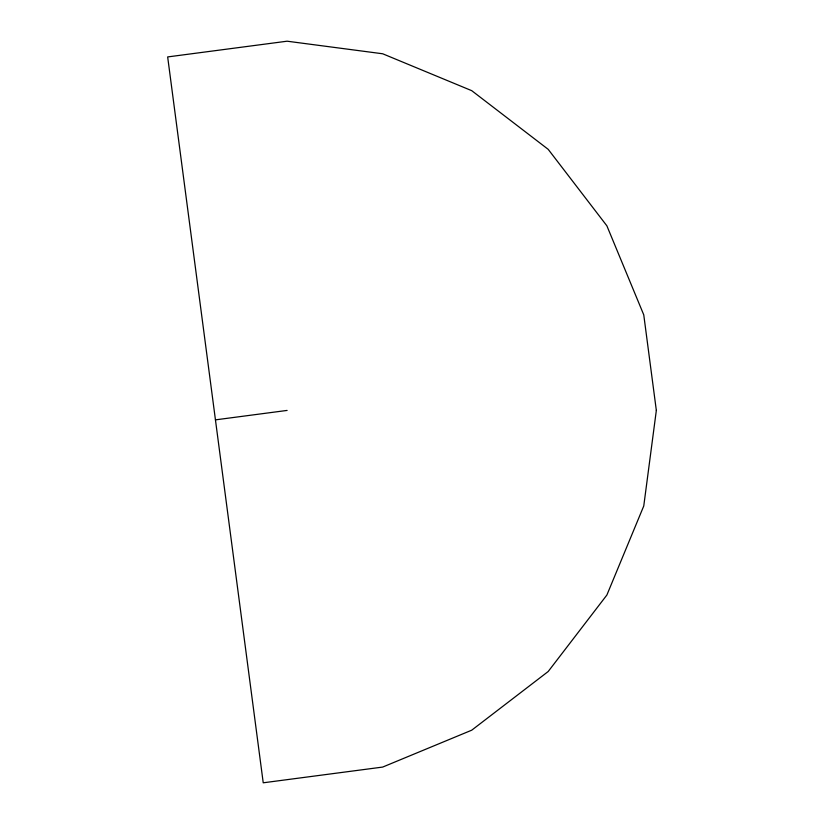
<?xml version="1.0" encoding="UTF-8"?>
<svg xmlns="http://www.w3.org/2000/svg" width="824" height="824" viewBox="0 0 824 824"><rect width="100%" height="100%" fill="white"/><g stroke="black" fill="none" stroke-linecap="round" stroke-linejoin="round"><path stroke-width="1.24" d="M215.445 419.859L287.113 410.424M656.337 410.424L643.76 505.988L606.876 595.041L548.197 671.509L471.73 730.188L382.676 767.072L263.227 782.8L167.663 56.928L287.113 41.2L382.676 53.776L471.73 90.671L548.197 149.34L606.876 225.817L643.76 314.861L656.337 410.424"/></g></svg>
